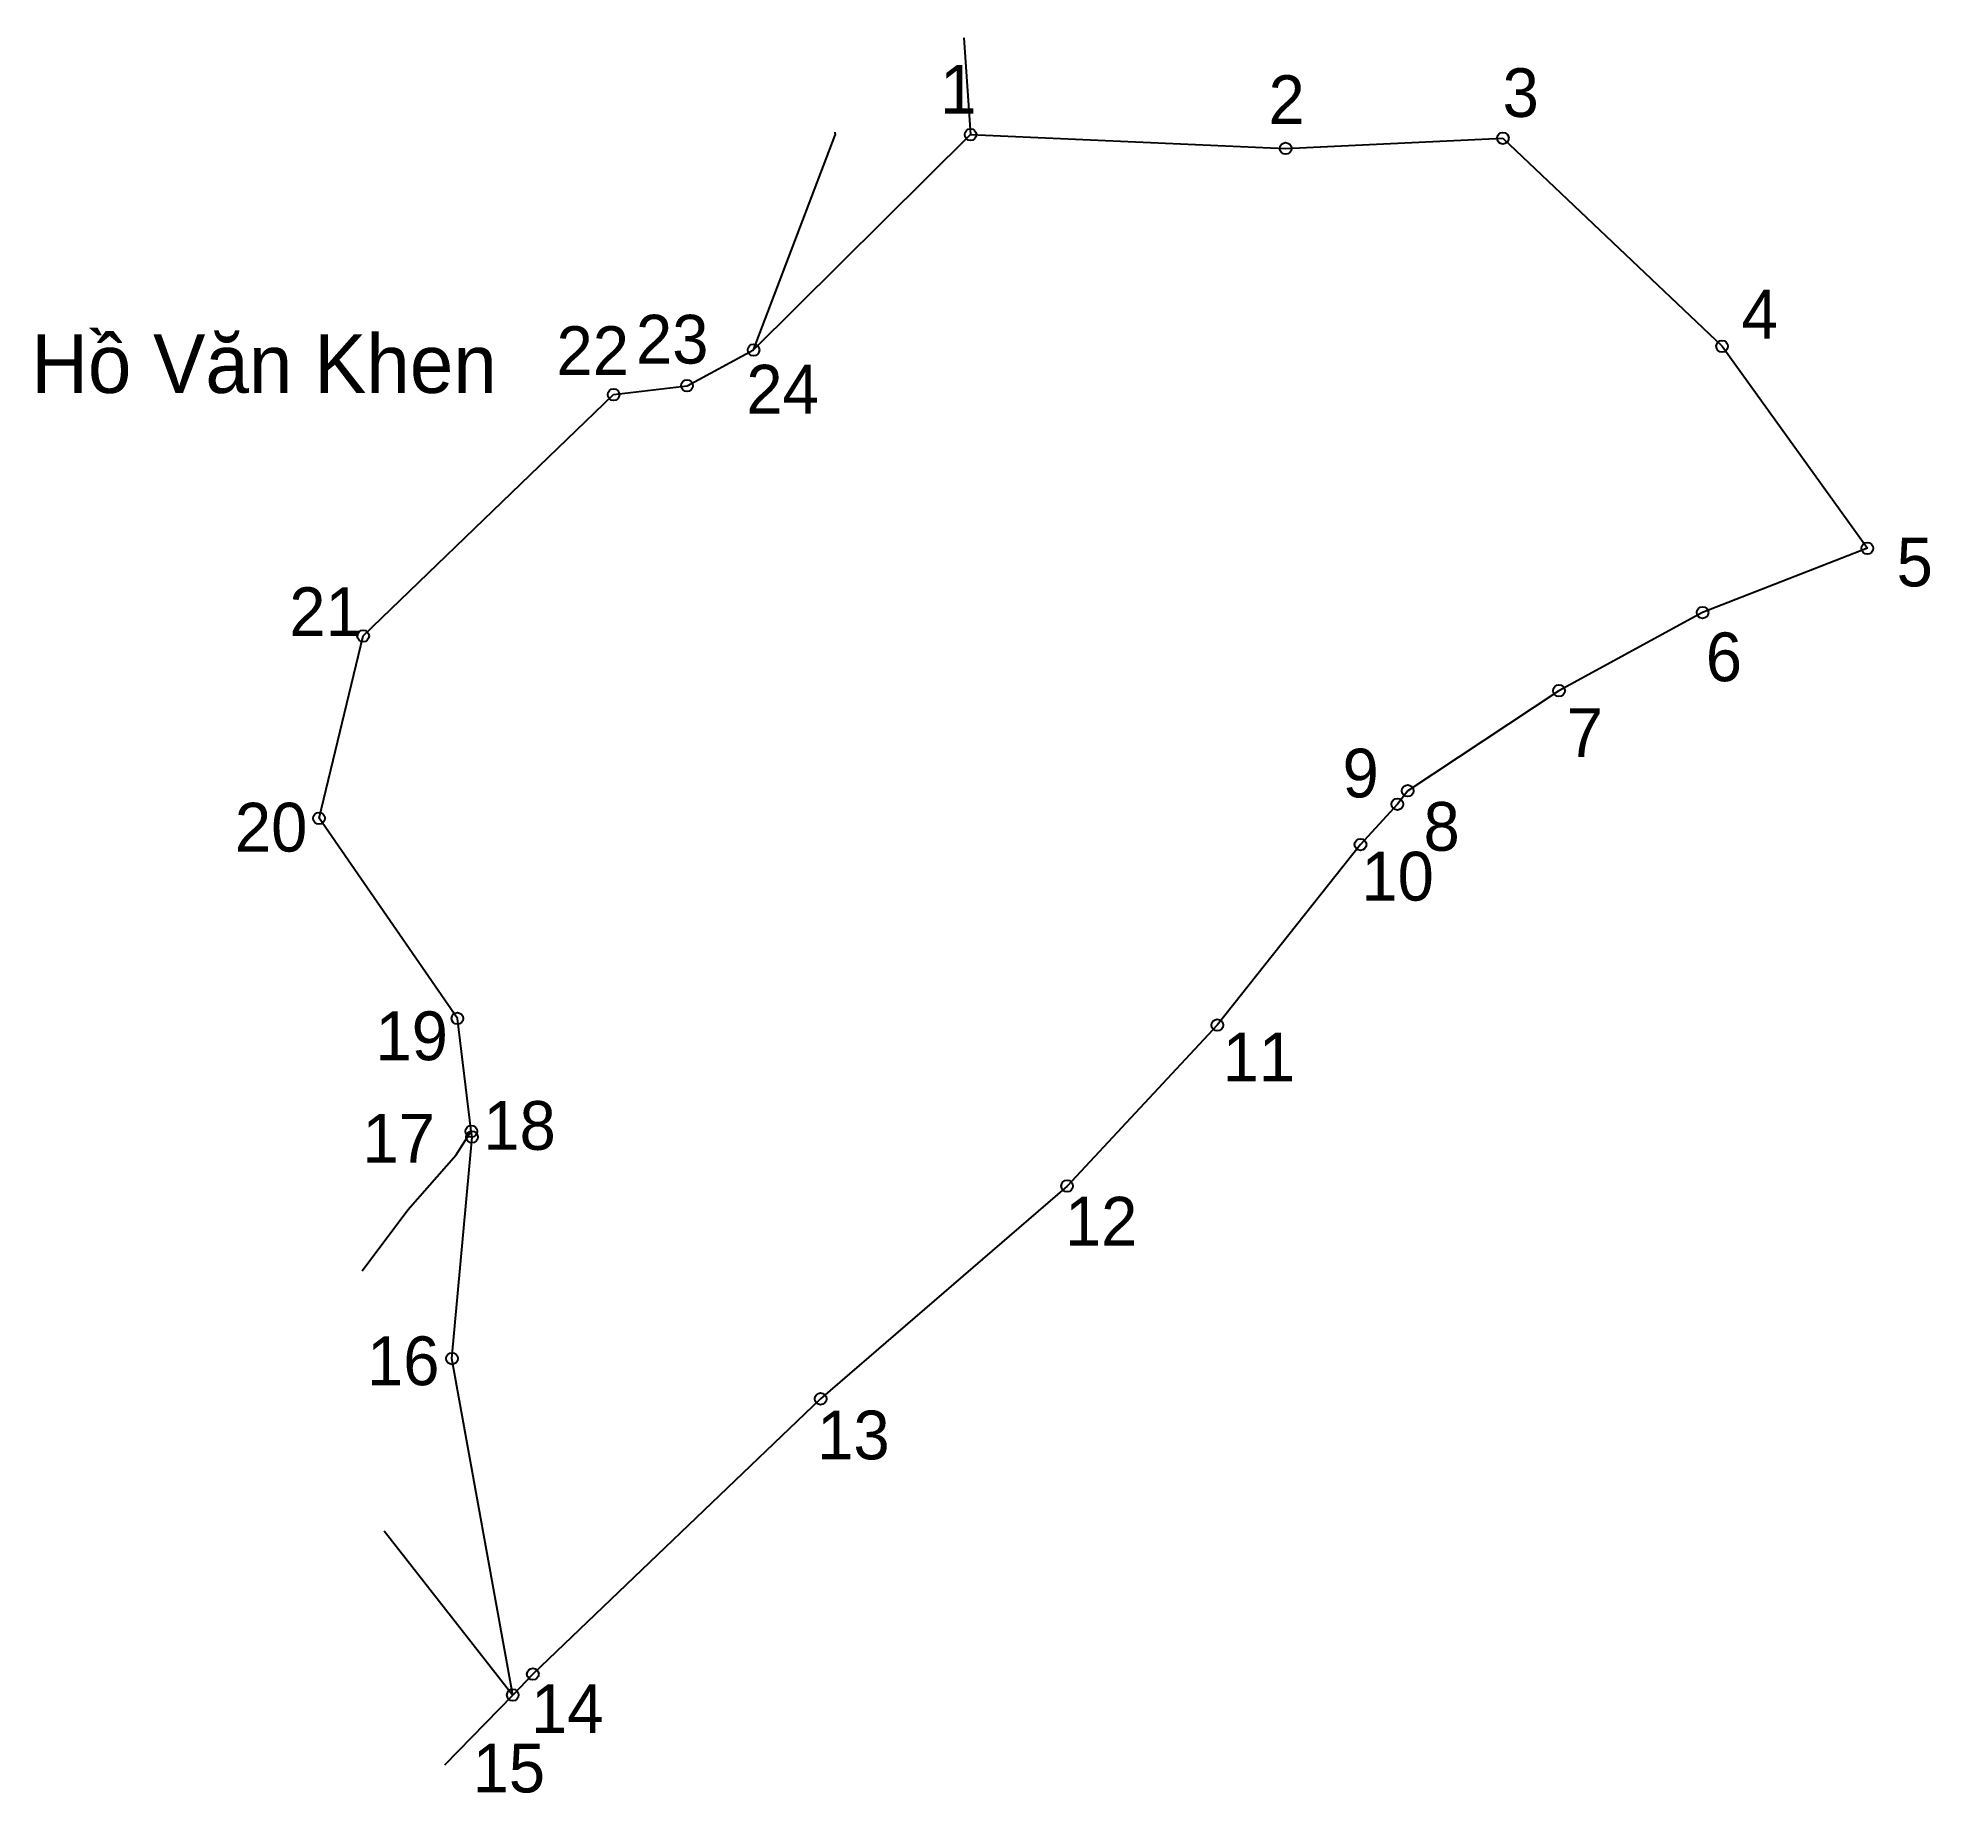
# Model space of a CAD drawing. Extents: x 548496 to 548632, y 1823330 to 1823456.
import ezdxf

# ---------------------------------------------------------------- set-up
doc = ezdxf.new("R2010")
doc.units = 0
for name, color, linetype in [('CanhThua', 7, 'Continuous'), ('MocDinhThua', 7, 'Continuous'), ('RauThua', 7, 'Continuous'), ('SoHieuDinhThua', 7, 'Continuous'), ('TenChuLanCan', 7, 'Continuous')]:
    doc.layers.add(name, color=color, linetype=linetype)

msp = doc.modelspace()

# ---------------------------------------------------------------- linework, layer by layer
at = {"layer": 'CanhThua'}
for p, q in [((548547.14, 1823433.78), (548562.73, 1823449.25)), ((548562.73, 1823449.25), (548585.37, 1823448.26)), ((548585.37, 1823448.26), (548600.98, 1823448.99)), ((548600.98, 1823448.99), (548616.73, 1823434.04)), ((548616.73, 1823434.04), (548627.17, 1823419.53)), ((548542.36, 1823431.21), (548547.14, 1823433.78)), ((548519.09, 1823413.23), (548537.08, 1823430.57)), ((548537.08, 1823430.57), (548542.36, 1823431.21)), ((548627.17, 1823419.53), (548615.33, 1823414.91)), ((548615.33, 1823414.91), (548605.01, 1823409.3)), ((548515.92, 1823400.13), (548519.09, 1823413.23)), ((548605.01, 1823409.3), (548594.14, 1823402.11)), ((548594.14, 1823402.11), (548593.4, 1823401.14)), ((548525.86, 1823385.75), (548515.92, 1823400.13)), ((548593.4, 1823401.14), (548590.75, 1823398.24)), ((548590.75, 1823398.24), (548580.46, 1823385.27)), ((548526.86, 1823377.64), (548525.86, 1823385.75)), ((548580.46, 1823385.27), (548569.67, 1823373.71)), ((548525.47, 1823361.31), (548526.91, 1823377.23)), ((548526.91, 1823377.23), (548526.86, 1823377.64)), ((548569.67, 1823373.71), (548551.96, 1823358.42)), ((548529.84, 1823337.14), (548525.47, 1823361.31)), ((548551.96, 1823358.42), (548531.28, 1823338.64)), ((548531.28, 1823338.64), (548529.84, 1823337.14))]:
    msp.add_line(p, q, dxfattribs=at)
at = {"layer": 'MocDinhThua'}
for centre in [(548562.73, 1823449.25), (548600.98, 1823448.99), (548585.37, 1823448.26), (548547.14, 1823433.78), (548616.73, 1823434.04), (548542.36, 1823431.21), (548537.08, 1823430.57), (548627.17, 1823419.53), (548615.33, 1823414.91), (548519.09, 1823413.23), (548605.01, 1823409.3), (548593.4, 1823401.14), (548594.14, 1823402.11), (548515.92, 1823400.13), (548590.75, 1823398.24), (548525.86, 1823385.75), (548580.46, 1823385.27), (548526.86, 1823377.64), (548526.91, 1823377.23), (548569.67, 1823373.71), (548525.47, 1823361.31), (548551.96, 1823358.42), (548531.28, 1823338.64), (548529.84, 1823337.14)]:
    msp.add_circle(centre, 0.42, dxfattribs=at)
at = {"layer": 'RauThua'}
for p, q in [((548562.26, 1823456.2), (548562.73, 1823449.25)), ((548562.26, 1823456.2), (548562.73, 1823449.25)), ((548547.14, 1823433.78), (548553, 1823449.2)), ((548552.97, 1823449.43), (548553, 1823449.2)), ((548525.78, 1823375.94), (548526.86, 1823377.64)), ((548522.31, 1823371.99), (548525.78, 1823375.94)), ((548519.01, 1823367.61), (548522.31, 1823371.99)), ((548520.59, 1823348.93), (548529.84, 1823337.14)), ((548524.96, 1823332.13), (548529.84, 1823337.14))]:
    msp.add_line(p, q, dxfattribs=at)

# ---------------------------------------------------------------- texts
at = {"layer": 'SoHieuDinhThua'}
for s, height, p in [('1', 3.5, (548560.55, 1823450.76)), ('2', 3.5, (548584.14, 1823450.01)), ('3', 3.5, (548600.96, 1823450.52)), ('4', 3.5, (548618.13, 1823434.6)), ('22', 3.504, (548532.98, 1823431.98)), ('23', 3.504, (548538.69, 1823432.8)), ('24', 3.504, (548546.62, 1823429.21)), ('5', 3.5, (548629.27, 1823416.79)), ('21', 3.504, (548513.78, 1823413.22)), ('6', 3.5, (548615.56, 1823409.98)), ('7', 3.5, (548605.57, 1823404.54)), ('9', 3.5, (548589.46, 1823401.63)), ('8', 3.5, (548595.28, 1823397.8)), ('20', 3.504, (548509.87, 1823397.74)), ('10', 3.504, (548590.81, 1823394.22)), ('19', 3.504, (548519.97, 1823382.75)), ('11', 3.504, (548580.84, 1823381.23)), ('18', 3.504, (548527.72, 1823376.31)), ('17', 3.504, (548519.04, 1823375.39)), ('12', 3.504, (548569.51, 1823369.43)), ('16', 3.504, (548519.36, 1823359.4)), ('13', 3.504, (548551.71, 1823354.07)), ('14', 3.504, (548531.15, 1823334.41)), ('15', 3.504, (548526.95, 1823330.14))]:
    msp.add_text(s, height=height, dxfattribs=at).set_placement(p)
at = {"layer": 'TenChuLanCan'}
msp.add_text('Hồ Văn Khen', height=4.2048, dxfattribs=at).set_placement((548495.25, 1823430.69))

doc.saveas('drawing.dxf')
